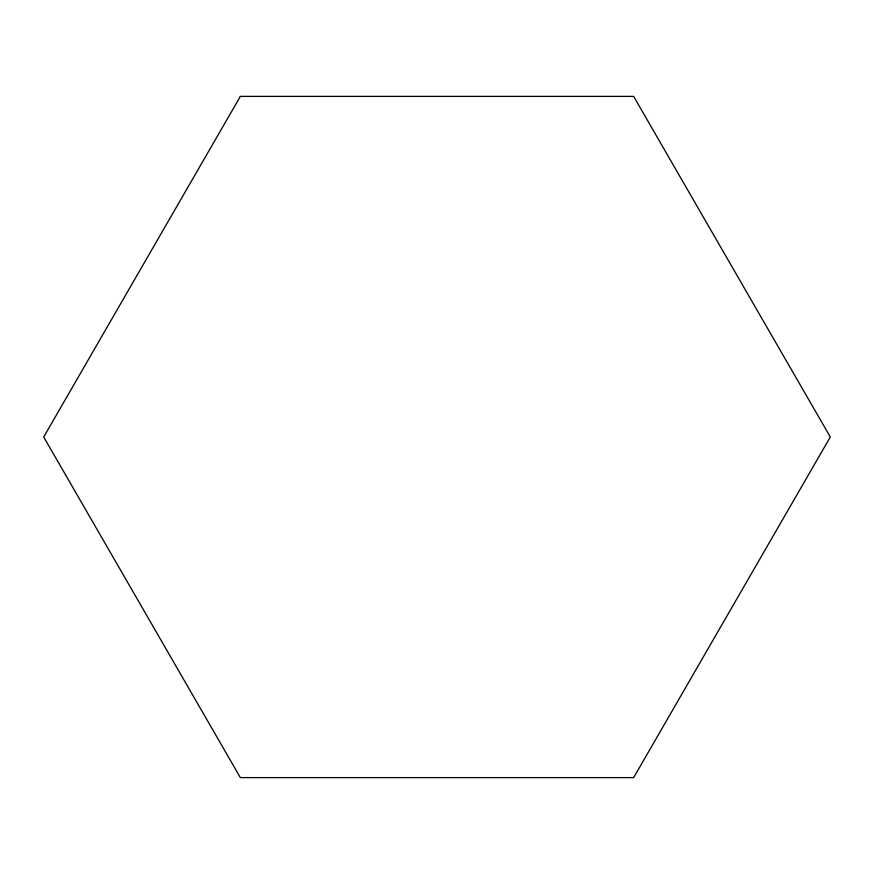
<?xml version="1.0" encoding="UTF-8"?>
<svg xmlns="http://www.w3.org/2000/svg" width="874" height="874" viewBox="0 0 874 874"><rect width="100%" height="100%" fill="white"/><g stroke="black" fill="none" stroke-linecap="round" stroke-linejoin="round"><path stroke-width="1.31" d="M240.35 96.391L43.7 437L240.35 777.609L633.65 777.609L830.3 437L633.65 96.391L240.35 96.391"/></g></svg>
